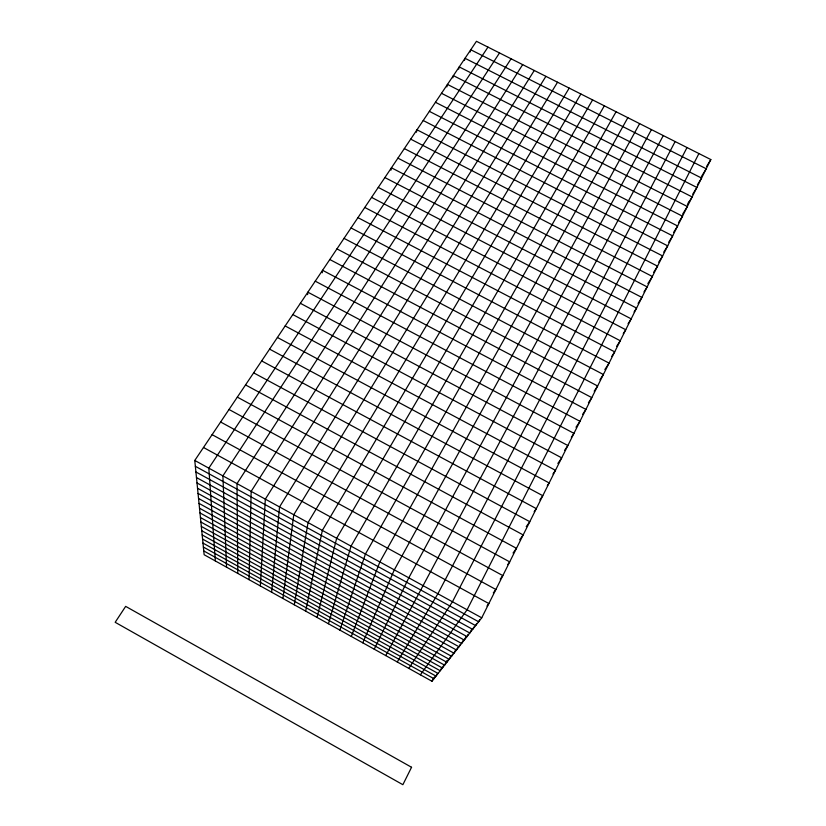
<?xml version="1.0" encoding="UTF-8"?>
<svg xmlns="http://www.w3.org/2000/svg" width="826" height="826" viewBox="0 0 826 826"><rect width="100%" height="100%" fill="white"/><g stroke="black" fill="none" stroke-linecap="round" stroke-linejoin="round"><path stroke-width="1.24" d="M249.06 579.676L251.156 491.377L522.662 64.624M260.345 585.944L265.332 499.152L534.267 70.478M271.64 592.211L279.529 506.937L545.893 76.343M307.602 294.614L307.861 292.177L573.956 433.351L571.324 437.222M322.254 272.786L322.563 270.288L585.923 409.407L582.567 414.425M282.967 598.499L293.767 514.743L557.54 82.218M294.304 604.797L308.036 522.569L569.197 88.103M390.966 170.146L391.441 167.802L641.905 297.432L638.095 303.39M305.661 611.106L322.336 530.406L580.885 93.999M416.449 132.201L416.985 129.785L662.638 255.967L658.714 262.172M446.856 86.916L447.465 84.417L687.356 206.521L682.637 214.11M317.05 617.425L336.667 538.263L592.593 99.905M452.834 77.82L453.381 75.62L692.147 196.939L689.431 201.307M458.667 69.116L459.235 66.916L696.886 187.45L692.715 194.203M464.449 60.505L465.028 58.295L701.584 178.065L697.381 184.859M470.18 51.976L470.768 49.756L706.23 168.762L701.408 176.588M328.449 623.754L351.029 546.141L604.322 105.831M339.868 630.104L365.422 554.039L616.072 111.758M351.308 636.454L379.846 561.948L627.843 117.695M362.769 642.814L394.312 569.878L639.634 123.642M374.25 649.195L408.798 577.818L651.446 129.599M473.835 627.058L472.678 629.36L196.464 477.542M476.695 623.465L475.621 625.612L195.917 471.987M479.73 619.593L478.636 621.761L195.349 466.298M687.397 204.59L688.967 201.451M481.734 617.817L710.825 159.563L476.447 41.3L194.771 460.454L204.136 554.731L431.967 681.243L481.734 617.817L194.771 460.454M463.272 640.16L461.61 643.464L198.539 498.47M465.957 636.722L464.284 640.057L198.044 493.421M468.146 634.337L467.01 636.578L197.528 488.259M471.522 629.608L469.808 633.015L197.001 482.962M448.002 659.995L446.866 662.256L201.317 526.42M450.913 655.875L449.179 659.303L200.883 522.022M452.617 654.161L451.554 656.278L200.439 517.52M455.601 649.979L453.98 653.18L199.975 512.915M457.552 647.863L456.468 650.021L199.51 508.207M460.103 644.6L459.008 646.779L199.035 503.395M431.967 681.243L433.578 678.074M435.044 676.566L433.96 678.704L203.754 550.932M437.088 673.954L435.994 676.102L203.372 547.06M441.869 667.449L440.206 670.743L202.576 539.068M443.5 665.756L442.375 667.976L202.163 534.938M446.856 660.676L444.595 665.147L201.75 530.726M698.91 153.553L467.082 609.784L420.382 674.811M687.015 147.544L452.462 601.762L408.818 668.389M675.131 141.556L437.873 593.77L397.275 661.977M663.278 135.578L385.752 655.576M706.591 166.46L710.825 159.563M678.487 222.659L682.513 216.206L441.497 93.307M673.624 232.385L677.619 225.994L435.457 102.29M668.709 242.214L672.674 235.875L429.365 111.355M663.732 252.136L667.687 245.869L423.211 120.524M653.645 272.322L657.537 266.168L410.698 139.14M647.873 283.576L652.375 276.483L404.348 148.587M643.97 291.919L647.171 286.901L397.925 158.148M634.058 312.011L636.578 308.088L384.885 177.559M511.077 58.77L237.01 483.623L237.795 573.42M628.08 323.699L631.198 318.857L378.256 187.419M623.279 333.559L625.757 329.739L371.555 197.383M616.578 346.404L620.254 340.746L364.782 207.46M499.513 52.936L222.896 475.879L226.551 567.183M611.653 356.522L614.689 351.866L357.937 217.651M604.859 369.542L609.061 363.12L351.019 227.945M599.903 379.774L603.383 374.498L344.019 238.353M487.97 47.113L208.823 468.156L215.338 560.947M594.183 391.194L597.621 386L336.946 248.884M588.411 402.747L591.808 397.636L329.801 259.519M575.99 427.228L579.976 421.312L315.253 281.17M564.623 450.284L567.865 445.534L300.375 303.307M557.87 463.448L561.701 457.852L292.807 314.561M552.945 473.969L555.475 470.324L285.156 325.95M547.297 485.616L549.166 482.942L277.412 337.473M539.843 499.885L542.785 495.703L269.586 349.13M534.154 511.686L536.322 508.63L261.656 360.921M526.224 526.668L529.786 521.702L253.644 372.846M519.678 539.76L523.178 534.928L245.529 384.916M513.039 553.017L516.477 548.33L237.32 397.13M507.68 564.612L509.704 561.887L229.019 409.49M500.195 579.129L502.838 575.608L220.614 422.003M493.298 592.913L495.889 589.506L212.096 434.662M486.958 606.036L488.858 603.569L203.485 447.485M202.979 543.105L438.079 673.448M411.555 767.271L402.871 784.7L115.175 622.298L125.666 606.377L411.555 767.271"/></g></svg>
